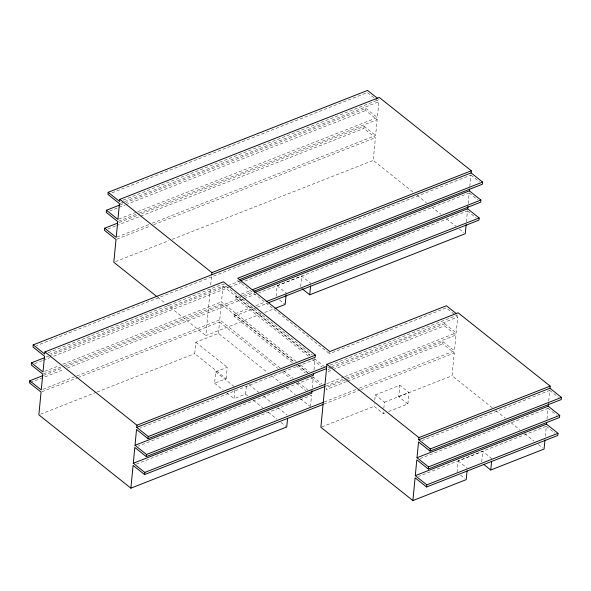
<?xml version="1.0" encoding="UTF-8"?>
<svg xmlns="http://www.w3.org/2000/svg" width="591" height="591" viewBox="0 0 591 591"><rect width="100%" height="100%" fill="white"/><g stroke="black" fill="none" stroke-linecap="round" stroke-linejoin="round"><path stroke-width="0.44" stroke-dasharray="2.96 2.22" d="M226.168 378.683L227.262 367.299L215.693 371.842L214.599 383.227L226.168 378.683L194.742 353.647L195.835 342.263L218.434 333.383L267.324 372.337M261.288 313.821L205.831 335.599L210.3 289.228M210.721 284.84L211.482 276.935M218.434 333.383L219.534 321.999L78.81 377.265M280.127 367.971L219.741 319.857L221.263 304.055L64.242 365.718M296.231 361.478L221.47 301.912L222.992 286.103L50.523 353.839M292.338 362.675L234.102 316.274L234.309 314.131L252.35 307.047M308.443 356.181L235.831 298.329L236.038 296.187L237.759 295.515M247.688 395.837L245.56 394.138L233.999 398.681L235.011 388.169M245.56 394.138L246.403 385.376M276.13 296.283L277.142 285.778L301.698 276.13L310.829 283.407M300.686 286.642L301.698 276.13M310.46 406.704L311.553 395.32L136.514 464.061M312.27 387.91L313.282 377.368L138.242 446.116M313.998 369.959L315.01 359.424L139.971 428.165M454.117 314.205L446.205 307.904L329.579 353.699L329.719 352.273M412.769 191.905L373.231 160.397L375.418 137.629L363.916 128.461L364.115 126.319L139.062 214.703M152.286 223.199L375.625 135.487L377.147 119.685L365.637 110.517L365.844 108.375L126.186 202.491M137.696 211.659L377.353 117.543L378.875 101.741L367.366 92.565L108.81 194.114M385.014 412.932L383.323 413.597L374.192 406.32L374.443 403.69M374.783 400.188L375.285 394.936L399.841 385.288L408.979 392.564L407.879 403.948L388.405 411.602M383.323 413.597L383.493 411.846M383.832 408.337L384.423 402.212L375.285 394.936M407.879 403.948L398.748 396.672L399.841 385.288M492.325 407.812L452.063 375.736L454.257 352.967L442.748 343.792L442.955 341.65L346.053 379.71M359.284 388.198L454.464 350.825L455.986 335.016L444.476 325.848L444.683 323.705L331.492 368.156M466.388 221.876L467.444 210.95L258.703 292.929M468.153 203.54L469.173 193.006L242.391 282.062M469.801 186.468L470.901 175.054L36.435 345.676M344.723 376.652L456.193 332.873L457.715 317.072L454.834 314.781M457.079 472.357L458.173 460.973L482.729 451.332L491.86 458.609M481.717 461.837L482.729 451.332M545.316 436.298L546.276 426.281L418.517 476.457M546.993 418.871L548.005 408.337L419.381 458.845M548.721 400.927L549.733 390.392L421.967 440.568M123.105 200.127L379.082 99.598M120.32 203.282L123.755 201.93M124.612 201.597L378.875 101.741M120.172 204.855L122.751 203.843M109.66 211.046L118.252 207.67M119.109 207.338L125.122 204.974M125.979 204.634L365.637 110.517M118.798 219.084L136.839 211.999M118.592 221.226L138.346 213.469M139.21 213.129L377.147 119.685M119.301 222.467L138.198 215.043M107.931 228.99L115.659 225.954M116.523 225.622L363.916 128.461M117.07 237.028L148.851 224.55M116.863 239.178L150.365 226.021M153.8 224.669L375.418 137.629M115.526 261.606L168.79 240.692M172.225 239.34L373.231 160.397M48.152 352.709L223.199 283.961L312.344 354.992M46.068 357.104L48.647 356.092M49.504 355.752L239.163 281.272M34.714 363.628L42.434 360.591M43.291 360.259L50.154 357.562M53.589 356.21L228.651 287.462M229.507 287.123L241.534 282.402M44.709 371.325L59.299 365.6M62.727 364.248L221.47 301.912M241.194 294.163L250.643 290.454M43.645 373.808L63.377 366.058M235.831 298.329L241.845 295.965M242.709 295.633L252.158 291.917M43.483 375.388L62.365 367.971M65.793 366.627L240.869 297.864M244.312 296.519L253.761 292.804M30.407 382.584L63.872 369.441M67.308 368.09L243.241 299.002M244.105 298.662L255.268 294.274M42.98 389.27L219.741 319.857M255.792 305.702L265.241 301.986M41.917 391.752L77.953 377.597M234.102 316.274L256.442 307.505M257.299 307.165L267.612 303.117M264.702 312.476L274.084 308.79M40.58 414.188L96.252 392.321M97.101 391.988L194.742 353.647M330.155 365.105L457.922 314.929M328.234 367.92L330.805 366.908M331.662 366.575L457.715 317.072M330.635 368.496L328.057 369.508L327.85 371.65L332.142 369.966M332.999 369.626L444.476 325.848M326.712 383.722L343.859 376.992M325.648 386.204L345.373 378.462M346.23 378.122L455.986 335.016M345.196 380.043L326.335 387.452L326.129 389.595L346.703 381.513M347.567 381.173L442.748 343.792M324.127 402.006L355.856 389.55M323.92 404.148L359.934 390.008M360.791 389.668L454.257 352.967M384.423 402.212L408.979 392.564M321.718 426.924L374.192 406.32M398.748 396.672L452.063 375.736M470.901 175.054L479.53 181.932M365.844 108.375L377.353 117.543M469.173 193.006L477.801 199.884M364.115 126.319L375.625 135.487M467.444 210.95L476.073 217.828M417.083 195.34L426.429 202.787M431.46 206.798L440.805 214.245M446.56 218.825L455.905 226.272M459.495 229.138L463.809 232.573M549.733 390.392L558.369 397.27M444.683 323.705L456.193 332.873M548.005 408.337L556.641 415.214M442.955 341.65L454.464 350.825M546.276 426.281L554.912 433.159M495.915 410.671L505.268 418.118M511.016 422.705L519.644 429.576M524.675 433.587L534.02 441.034M538.335 444.469L542.649 447.904M277.142 285.778L286.273 293.055M279.558 299.962L284.47 303.877M237.56 280.385L329.579 353.699M458.173 460.973L467.304 468.249M236.038 296.187L310.09 355.184M314.397 358.619L324.466 366.642M460.588 475.157L464.807 478.518M222.992 286.103L309.98 355.413M312.757 359.616L322.102 367.063M300.546 364.92L309.174 371.791M234.309 314.131L294.702 362.246M298.292 365.112L307.638 372.559M312.676 376.57L322.021 384.017M221.263 304.055L293.875 361.906M297.465 364.773L307.534 372.788M295.928 365.541L305.274 372.987M311.029 377.568L320.374 385.014M283.724 370.838L293.07 378.284M298.1 382.288L308.162 390.311M219.534 321.999L277.763 368.392M282.077 371.835L290.706 378.705M296.46 383.286L305.806 390.732M271.638 375.773L280.984 383.219M286.014 387.223L295.36 394.67M300.391 398.681L309.736 406.128M157.664 297.221L165.576 303.523M166.293 304.092L205.831 335.599M195.835 342.263L227.262 367.299M248.789 384.453L258.732 392.372M263.704 396.332L272.229 403.128M277.91 407.657L287.145 415.015M253.376 400.366L262.611 407.724M268.292 412.245L276.817 419.041M281.08 422.432L286.051 426.399M215.693 371.842L235.092 387.297M214.599 383.227L223.221 390.09M226.811 392.956L233.999 398.681"/><path stroke-width="0.89" d="M42.626 375.721L29.757 380.774L29.55 382.924L41.06 392.092L38.866 414.86L130.884 488.173L286.761 426.961L287.603 418.206M44.355 357.777L31.486 362.83L31.279 364.972L42.788 374.14L41.267 389.949L29.757 380.774M239.281 279.706L482.411 184.229L482.611 182.087L471.108 172.912L33.214 344.885L33.007 347.028L44.517 356.196L42.995 371.998L31.486 362.83M44.931 351.911L136.949 425.232L136.743 427.374L315.217 357.282L315.424 355.139L223.405 281.818L44.931 351.911L44.724 354.053L33.214 344.885M117.587 223.139L104.703 228.2L104.496 230.342L116.006 239.51L113.812 262.278L156.947 296.645M119.316 205.195L106.432 210.248L106.225 212.398L117.735 221.566L116.213 237.368L104.703 228.2M377.642 98.453L367.572 90.423L108.153 192.304L107.954 194.446L119.456 203.614L117.934 219.424L106.432 210.248M471.108 172.912L471.308 170.769L379.289 97.456L119.87 199.33L119.663 201.472L108.153 192.304M130.884 488.173L133.078 465.405L144.588 474.58L323.063 404.488M144.588 474.58L144.795 472.438L133.285 463.263L134.807 447.461L146.317 456.629L324.791 386.544M146.317 456.629L146.524 454.486L135.014 445.318L136.536 429.517L148.046 438.685L326.52 368.592M148.046 438.685L148.252 436.542L136.743 427.374M211.689 274.793L211.896 272.65L119.87 199.33M286.103 294.806L285.18 304.439L274.941 308.458M466.129 224.61L465.25 233.718L309.736 294.791L310.578 286.037M312.011 390.54L311.76 393.178L133.285 463.263M313.658 373.475L313.489 375.226L135.014 445.318M548.463 403.557L548.212 406.194L559.721 415.362L559.514 417.505L428.32 469.032L428.527 466.883L417.017 457.715L418.539 441.913L430.049 451.081L561.243 399.56L561.45 397.418L549.94 388.243L550.147 386.1L458.128 312.787L326.934 364.307L320.869 427.256L412.895 500.577L466.21 479.633L467.053 470.879M412.895 500.577L415.081 477.809L426.591 486.977L557.786 435.456L557.993 433.306L546.483 424.139L546.653 422.38M426.591 486.977L426.798 484.834L415.288 475.666L416.81 459.857L428.32 469.032M430.049 451.081L430.255 448.938L418.746 439.77L418.953 437.628L326.934 364.307M268.469 302.784L478.954 220.118L479.161 217.976L467.651 208.808L467.902 206.17M253.871 291.245L480.682 202.174L480.889 200.031L469.38 190.863L469.542 189.105M544.961 439.94L544.089 449.049L490.766 469.993L491.609 461.231M211.896 272.65L471.308 170.769M482.611 182.087L237.767 278.243L329.785 351.556L446.412 305.761L456.481 313.784M240.02 280.932L469.38 190.863M252.364 289.775L480.889 200.031M254.618 292.471L467.651 208.808M266.098 301.654L479.161 217.976M136.949 425.232L315.424 355.139M148.252 436.542L326.727 366.45M146.524 454.486L324.998 384.401M144.795 472.438L323.27 402.345M418.953 437.628L550.147 386.1M418.746 439.77L549.94 388.243M430.255 448.938L561.45 397.418M417.017 457.715L548.212 406.194M428.527 466.883L559.721 415.362M415.288 475.666L546.483 424.139M426.798 484.834L557.993 433.306M302.001 288.637L309.736 294.791M483.741 464.393L490.766 469.993"/></g></svg>
